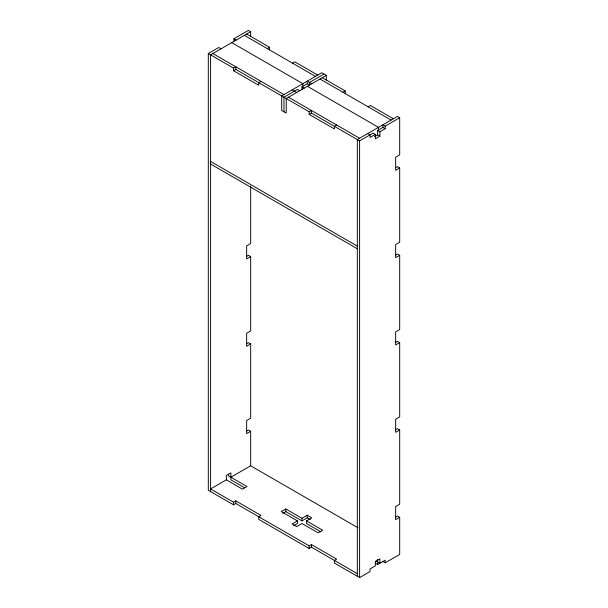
<?xml version="1.0" encoding="UTF-8"?>
<svg xmlns="http://www.w3.org/2000/svg" width="608" height="608" viewBox="0 0 608 608"><rect width="100%" height="100%" fill="white"/><g stroke="black" fill="none" stroke-linecap="round" stroke-linejoin="round"><path stroke-width="0.91" d="M376.01 561.017L379.894 563.259L379.894 558.896L375.356 561.511L375.356 565.881L370.059 568.936L370.059 571.558L359.594 577.6L334.385 563.046L334.385 560.424L336.65 559.109L311.44 544.555L309.168 545.862L235.798 503.508L233.525 504.815L208.316 490.261L208.316 53.542L218.781 47.508L221.046 48.815M233.905 41.39L233.905 38.768L248.406 30.4L250.671 31.707L250.671 36.351M250.671 31.707L210.581 54.857L210.581 491.568M233.525 68.104L235.79 66.796L235.798 69.411L233.525 70.726L233.525 68.104L208.316 53.542M267.315 48.594L269.587 47.287L269.587 49.909M261.007 81.35L258.742 82.658L258.742 85.28L233.525 70.726M292.532 63.156L294.796 61.841L317.741 75.088M301.986 89.429L301.986 86.807L307.276 83.752L307.276 81.13L311.813 83.752M324.041 74.07L309.548 82.437L309.548 85.059L307.276 83.752M326.314 75.384L286.224 98.526L286.224 113.08L281.686 110.466L281.686 95.904L321.776 72.762L326.314 75.384L326.314 80.096M235.798 69.411L309.168 111.773L311.433 110.466L311.44 113.08L359.594 140.889L373.084 133.099L375.356 134.406L375.356 138.776L379.894 136.154L379.894 131.792L385.191 128.729L385.191 126.114L399.684 117.739L399.684 154.865L395.648 157.191L395.648 170.293L399.684 167.96L399.684 242.204L395.648 244.53L395.648 257.632L399.684 255.307L399.684 329.544L395.648 331.877L395.648 344.979L399.684 342.646L399.684 416.89L395.648 419.216L395.648 432.318L399.684 429.993L399.684 504.23L395.648 506.563L395.648 519.665L399.684 517.332L399.684 554.458L385.191 562.826L382.918 561.518M342.958 92.264L345.222 90.957L345.222 93.579M309.168 111.773L309.168 114.395L311.44 113.08M336.642 125.028L334.385 126.327L334.385 128.949L309.168 114.395M368.167 106.826L370.439 105.511L393.384 118.758M374.596 136.595L377.621 134.847L377.621 130.477L382.918 127.422L385.191 128.729M375.356 134.406L370.059 137.469L370.059 134.847L367.787 133.532M395.8 167.588L397.419 166.653L399.684 167.96M246.787 256.242L248.406 255.307L250.671 256.614L250.671 330.858L246.643 333.184L246.643 346.286L250.671 343.961L250.671 418.198L246.643 420.531L246.643 433.633L250.671 431.3L250.671 465.804L230.88 477.227M250.671 256.614L246.643 258.947L246.643 245.845L250.671 243.519L250.671 186.192M395.8 254.927L397.419 254L399.684 255.307M246.787 343.581L248.406 342.654L250.671 343.961M395.8 342.274L397.419 341.339L399.684 342.646M246.787 430.928L248.406 429.993L250.671 431.3M228.608 474.172L228.608 475.92L247.015 486.544L242.478 489.166L226.343 479.849L210.581 488.946L233.525 502.193L235.798 500.886L261.014 515.44L258.742 516.754L258.742 519.369L309.168 548.484L311.44 547.177L357.329 573.671M395.8 429.613L397.419 428.678L399.684 429.993M321.047 531.909L306.523 523.518L306.523 520.904L311.813 517.841L307.276 515.227L301.986 518.282L285.844 508.964L281.306 511.586L297.441 520.904L297.441 523.518L293.664 525.707M282.819 513.334L285.844 511.586L301.986 520.904L307.276 517.841L310.3 519.589M297.441 520.904L292.152 523.959L296.689 526.581L301.986 523.518L318.121 532.836L322.658 530.214L306.523 520.904M395.8 516.952L397.419 516.025L399.684 517.332M375.204 563.175L377.621 564.574L385.191 560.204L385.191 562.826M399.684 117.739L397.419 116.432L357.329 139.574L357.329 576.293M246.643 34.04L269.587 47.287M322.278 77.71L345.222 90.957M244.363 35.355L315.468 76.403M320.006 79.025L391.111 120.072M233.905 38.768L236.178 40.082M385.191 126.114L382.918 124.8L382.918 127.422M231.754 42.628L302.86 83.684L302.86 86.306M307.397 86.306L378.495 127.353L378.495 129.975M301.986 86.807L304.251 88.114M377.621 130.477L379.894 131.792M377.621 134.847L379.894 136.154M299.714 90.736L297.441 89.429L283.959 97.219L283.959 111.773M292.152 89.862L296.689 92.484M212.846 53.55L283.959 94.597M288.488 97.219L359.594 138.267M210.581 161.416L357.329 246.134M210.581 164.031L357.329 248.756M250.671 465.804L358.066 527.805M244.598 487.768L230.88 479.849L230.88 472.864L226.343 475.486L226.343 479.849M377.621 559.33L377.621 564.574M359.594 140.889L359.594 577.6M311.44 544.555L311.44 547.177M309.168 545.862L309.168 548.484M307.276 515.227L307.276 517.841M301.986 518.282L301.986 520.904M285.844 508.964L285.844 511.586M235.798 500.886L235.798 503.508M233.525 502.193L233.525 504.815"/></g></svg>
